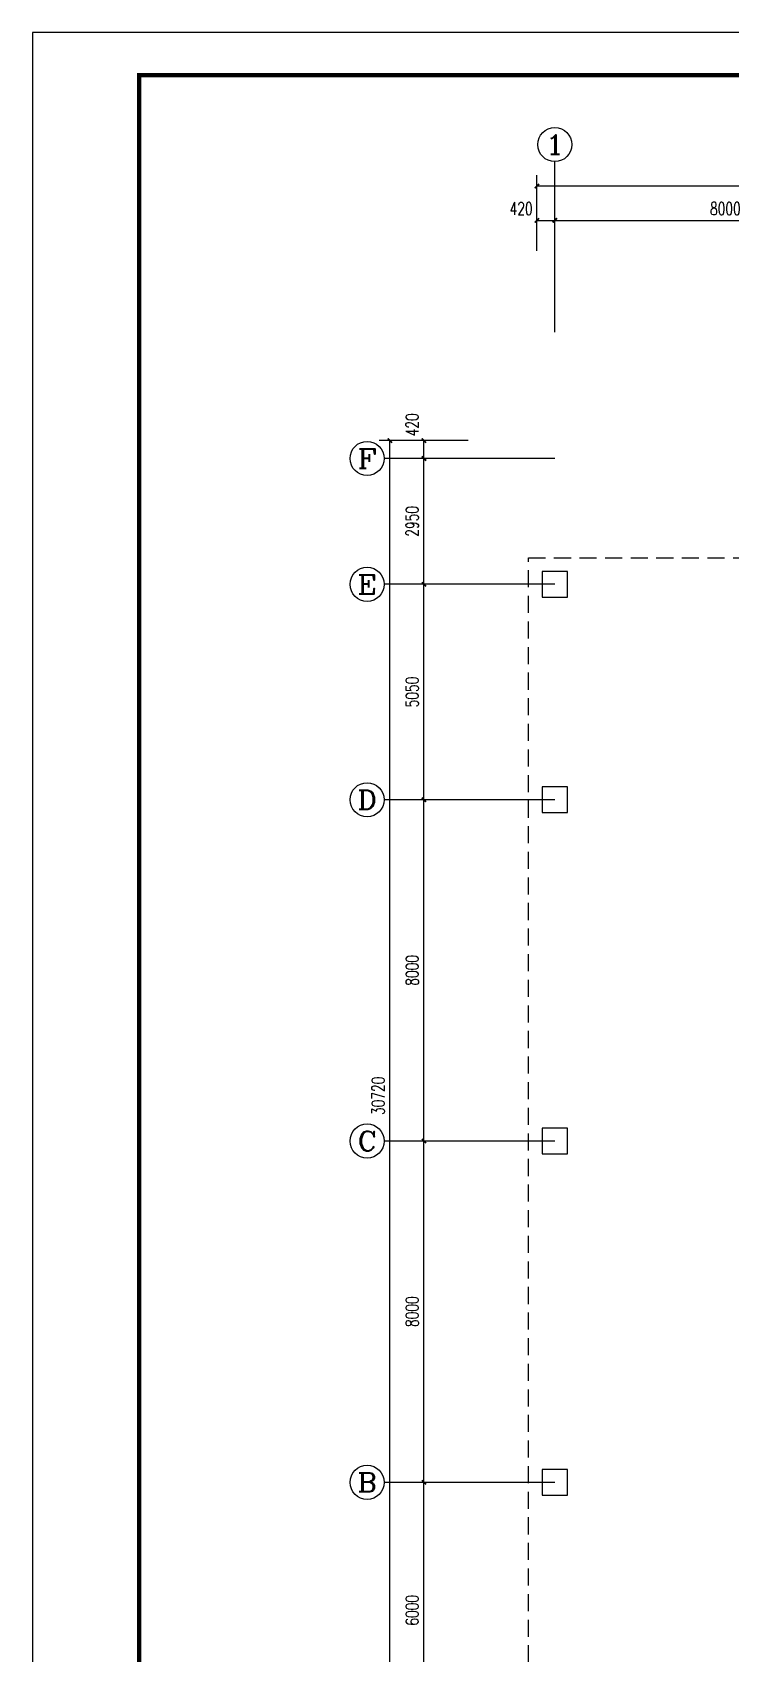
# Model space of a CAD drawing. Extents: x 1738143 to 1822243, y -608375 to -303375.
# Drawn here: x 1738143 to 1754511, y -586976 to -548975 of the extents above; entities that cross this region are included whole.
import ezdxf
from ezdxf.enums import TextEntityAlignment as Align

# ---------------------------------------------------------------- set-up
doc = ezdxf.new("R2010")
doc.units = 0
doc.header["$LTSCALE"] = 1000
doc.header["$MEASUREMENT"] = 0
doc.linetypes.add('_DASH', pattern=[0.6, 0.4, -0.2])
for name, color, linetype in [('AXIS', 3, 'Continuous'), ('AXIS_TEXT', 7, 'Continuous'), ('COLUMN', 9, 'Continuous'), ('PUB_DIM', 3, 'Continuous'), ('TK', 4, 'Continuous')]:
    doc.layers.add(name, color=color, linetype=linetype)
doc.styles.add('_TCH_AXIS', font='COMPLEX', dxfattribs={"bigfont": 'GBCBIG'})
doc.styles.add('_TCH_DIM_T3', font='SIMPLEX', dxfattribs={"width": 0.705882, "bigfont": 'GBCBIG'})
doc.styles.add('COMPLEX', font='COMPLEX')
doc.styles.add('HZTXT1', font='romans.shx', dxfattribs={"width": 0.7, "bigfont": 'GBHZFS.SHX'})
doc.styles.get("Standard").update_dxf_attribs({"font": 'gbenor.shx', "bigfont": 'gbcbig.shx'})
doc.dimstyles.new('_TCH_ARCH&&100', dxfattribs={"dimtxt": 297.5, "dimasz": 100, "dimexe": 250, "dimexo": 300, "dimgap": 126.25, "dimtad": 1, "dimdec": 0, "dimzin": 0, "dimdsep": 46, "dimtxsty": '_TCH_DIM_T3', "dimblk": 'ARCHTICK', "dimcen": 0.09, "dimclrt": 7, "dimazin": 2, "dimtfac": 1, "dimtdec": 0, "dimtix": 1, "dimtmove": 2, "dimatfit": 3, "dimfxl": 30, "dimtolj": 1, "dimtzin": 0, "dimarcsym": 0})

# ---------------------------------------------------------------- blocks, each defined once
blk = doc.blocks.new('_ArchTick')
at = {"color": 0, "linetype": 'ByBlock', "const_width": 0.4}
blk.add_lwpolyline([(-0.5, -0.5), (0.5, 0.5)], dxfattribs=at)
blk = doc.blocks.new('*D146')
at = {"layer": 'Defpoints', "color": 0, "transparency": 16777216}
for p in [(-43961, 19701), (-42628, 19701), (-42628, 19281)]:
    blk.add_point(p, dxfattribs=at)
at = {"layer": 'PUB_DIM', "color": 0, "lineweight": -2, "transparency": 16777216}
for p, q in [((-42928, 19701), (-44211, 19701)), ((-43961, 19281), (-43961, 19701)), ((-42928, 19281), (-44211, 19281))]:
    blk.add_line(p, q, dxfattribs=at)
at = {"layer": 'PUB_DIM', "color": 0, "lineweight": -2, "transparency": 16777216, "xscale": 100, "yscale": 100, "zscale": 100}
for p, rotation in [((-43961, 19701), 90), ((-43961, 19281), 270)]:
    blk.add_blockref('_ArchTick', p, dxfattribs=dict(at, rotation=rotation))
at = {"layer": 'PUB_DIM', "color": 7, "transparency": 16777216, "insert": (-44236, 20071), "char_height": 297.5, "attachment_point": 5, "rotation": 90, "style": '_TCH_DIM_T3'}
blk.add_mtext('\\A1;420', dxfattribs=at)
blk = doc.blocks.new('*D147')
at = {"layer": 'Defpoints', "color": 0, "transparency": 16777216}
for p in [(-43961, 19281), (-42628, 19281), (-42628, 16331)]:
    blk.add_point(p, dxfattribs=at)
at = {"layer": 'PUB_DIM', "color": 0, "lineweight": -2, "transparency": 16777216}
for p, q in [((-42928, 19281), (-44211, 19281)), ((-43961, 16331), (-43961, 19281)), ((-42928, 16331), (-44211, 16331))]:
    blk.add_line(p, q, dxfattribs=at)
at = {"layer": 'PUB_DIM', "color": 0, "lineweight": -2, "transparency": 16777216, "xscale": 100, "yscale": 100, "zscale": 100}
for p, rotation in [((-43961, 19281), 90), ((-43961, 16331), 270)]:
    blk.add_blockref('_ArchTick', p, dxfattribs=dict(at, rotation=rotation))
at = {"layer": 'PUB_DIM', "color": 7, "transparency": 16777216, "insert": (-44236, 17806), "char_height": 297.5, "attachment_point": 5, "rotation": 90, "style": '_TCH_DIM_T3'}
blk.add_mtext('\\A1;2950', dxfattribs=at)
blk = doc.blocks.new('*D148')
at = {"layer": 'Defpoints', "color": 0, "transparency": 16777216}
for p in [(-43961, 16331), (-42628, 16331), (-42628, 11281)]:
    blk.add_point(p, dxfattribs=at)
at = {"layer": 'PUB_DIM', "color": 0, "lineweight": -2, "transparency": 16777216}
for p, q in [((-42928, 16331), (-44211, 16331)), ((-43961, 11281), (-43961, 16331)), ((-42928, 11281), (-44211, 11281))]:
    blk.add_line(p, q, dxfattribs=at)
at = {"layer": 'PUB_DIM', "color": 0, "lineweight": -2, "transparency": 16777216, "xscale": 100, "yscale": 100, "zscale": 100}
for p, rotation in [((-43961, 16331), 90), ((-43961, 11281), 270)]:
    blk.add_blockref('_ArchTick', p, dxfattribs=dict(at, rotation=rotation))
at = {"layer": 'PUB_DIM', "color": 7, "transparency": 16777216, "insert": (-44236, 13806), "char_height": 297.5, "attachment_point": 5, "rotation": 90, "style": '_TCH_DIM_T3'}
blk.add_mtext('\\A1;5050', dxfattribs=at)
blk = doc.blocks.new('*D149')
at = {"layer": 'Defpoints', "color": 0, "transparency": 16777216}
for p in [(-43961, 11281), (-42628, 11281), (-42628, 3281)]:
    blk.add_point(p, dxfattribs=at)
at = {"layer": 'PUB_DIM', "color": 0, "lineweight": -2, "transparency": 16777216}
for p, q in [((-42928, 11281), (-44211, 11281)), ((-43961, 3281), (-43961, 11281)), ((-42928, 3281), (-44211, 3281))]:
    blk.add_line(p, q, dxfattribs=at)
at = {"layer": 'PUB_DIM', "color": 0, "lineweight": -2, "transparency": 16777216, "xscale": 100, "yscale": 100, "zscale": 100}
for p, rotation in [((-43961, 11281), 90), ((-43961, 3281), 270)]:
    blk.add_blockref('_ArchTick', p, dxfattribs=dict(at, rotation=rotation))
at = {"layer": 'PUB_DIM', "color": 7, "transparency": 16777216, "insert": (-44236, 7281), "char_height": 297.5, "attachment_point": 5, "rotation": 90, "style": '_TCH_DIM_T3'}
blk.add_mtext('\\A1;8000', dxfattribs=at)
blk = doc.blocks.new('*D150')
at = {"layer": 'Defpoints', "color": 0, "transparency": 16777216}
for p in [(-43961, 3281), (-42628, 3281), (-42628, -4719)]:
    blk.add_point(p, dxfattribs=at)
at = {"layer": 'PUB_DIM', "color": 0, "lineweight": -2, "transparency": 16777216}
for p, q in [((-42928, 3281), (-44211, 3281)), ((-43961, -4719), (-43961, 3281)), ((-42928, -4719), (-44211, -4719))]:
    blk.add_line(p, q, dxfattribs=at)
at = {"layer": 'PUB_DIM', "color": 0, "lineweight": -2, "transparency": 16777216, "xscale": 100, "yscale": 100, "zscale": 100}
for p, rotation in [((-43961, 3281), 90), ((-43961, -4719), 270)]:
    blk.add_blockref('_ArchTick', p, dxfattribs=dict(at, rotation=rotation))
at = {"layer": 'PUB_DIM', "color": 7, "transparency": 16777216, "insert": (-44236, -719), "char_height": 297.5, "attachment_point": 5, "rotation": 90, "style": '_TCH_DIM_T3'}
blk.add_mtext('\\A1;8000', dxfattribs=at)
blk = doc.blocks.new('*D151')
at = {"layer": 'Defpoints', "color": 0, "transparency": 16777216}
for p in [(-43961, -4719), (-42628, -4719), (-42628, -10719)]:
    blk.add_point(p, dxfattribs=at)
at = {"layer": 'PUB_DIM', "color": 0, "lineweight": -2, "transparency": 16777216}
for p, q in [((-42928, -4719), (-44211, -4719)), ((-43961, -10719), (-43961, -4719)), ((-42928, -10719), (-44211, -10719))]:
    blk.add_line(p, q, dxfattribs=at)
at = {"layer": 'PUB_DIM', "color": 0, "lineweight": -2, "transparency": 16777216, "xscale": 100, "yscale": 100, "zscale": 100}
for p, rotation in [((-43961, -4719), 90), ((-43961, -10719), 270)]:
    blk.add_blockref('_ArchTick', p, dxfattribs=dict(at, rotation=rotation))
at = {"layer": 'PUB_DIM', "color": 7, "transparency": 16777216, "insert": (-44236, -7719), "char_height": 297.5, "attachment_point": 5, "rotation": 90, "style": '_TCH_DIM_T3'}
blk.add_mtext('\\A1;6000', dxfattribs=at)
blk = doc.blocks.new('*D153')
at = {"layer": 'Defpoints', "color": 0, "transparency": 16777216}
for p in [(-44760, 19701), (-43570, 19701), (-43570, -11019)]:
    blk.add_point(p, dxfattribs=at)
at = {"layer": 'PUB_DIM', "color": 0, "lineweight": -2, "transparency": 16777216}
for p, q in [((-43870, 19701), (-45010, 19701)), ((-44760, -11019), (-44760, 19701)), ((-43870, -11019), (-45010, -11019))]:
    blk.add_line(p, q, dxfattribs=at)
at = {"layer": 'PUB_DIM', "color": 0, "lineweight": -2, "transparency": 16777216, "xscale": 100, "yscale": 100, "zscale": 100}
for p, rotation in [((-44760, 19701), 90), ((-44760, -11019), 270)]:
    blk.add_blockref('_ArchTick', p, dxfattribs=dict(at, rotation=rotation))
at = {"layer": 'PUB_DIM', "color": 7, "transparency": 16777216, "insert": (-45035, 4341), "char_height": 297.5, "attachment_point": 5, "rotation": 90, "style": '_TCH_DIM_T3'}
blk.add_mtext('\\A1;30720', dxfattribs=at)
blk = doc.blocks.new('*D164')
at = {"layer": 'Defpoints', "color": 0, "transparency": 16777216}
for p in [(-40893, 24862), (-41313, 23845), (-40893, 23845)]:
    blk.add_point(p, dxfattribs=at)
at = {"layer": 'PUB_DIM', "color": 0, "lineweight": -2, "transparency": 16777216}
for p, q in [((-41313, 24145), (-41313, 25112)), ((-40893, 24145), (-40893, 25112)), ((-41313, 24862), (-40893, 24862))]:
    blk.add_line(p, q, dxfattribs=at)
at = {"layer": 'PUB_DIM', "color": 0, "lineweight": -2, "transparency": 16777216, "xscale": 100, "yscale": 100, "zscale": 100, "rotation": 180}
blk.add_blockref('_ArchTick', (-41313, 24862), dxfattribs=at)
at = {"layer": 'PUB_DIM', "color": 0, "lineweight": -2, "transparency": 16777216, "xscale": 100, "yscale": 100, "zscale": 100}
blk.add_blockref('_ArchTick', (-40893, 24862), dxfattribs=at)
at = {"layer": 'PUB_DIM', "color": 7, "transparency": 16777216, "insert": (-41683, 25137), "char_height": 297.5, "attachment_point": 5, "style": '_TCH_DIM_T3'}
blk.add_mtext('\\A1;420', dxfattribs=at)
blk = doc.blocks.new('*D165')
at = {"layer": 'Defpoints', "color": 0, "transparency": 16777216}
for p in [(-32893, 24862), (-40893, 23845), (-32893, 23845)]:
    blk.add_point(p, dxfattribs=at)
at = {"layer": 'PUB_DIM', "color": 0, "lineweight": -2, "transparency": 16777216}
for p, q in [((-40893, 24145), (-40893, 25112)), ((-32893, 24145), (-32893, 25112)), ((-40893, 24862), (-32893, 24862))]:
    blk.add_line(p, q, dxfattribs=at)
at = {"layer": 'PUB_DIM', "color": 0, "lineweight": -2, "transparency": 16777216, "xscale": 100, "yscale": 100, "zscale": 100, "rotation": 180}
blk.add_blockref('_ArchTick', (-40893, 24862), dxfattribs=at)
at = {"layer": 'PUB_DIM', "color": 0, "lineweight": -2, "transparency": 16777216, "xscale": 100, "yscale": 100, "zscale": 100}
blk.add_blockref('_ArchTick', (-32893, 24862), dxfattribs=at)
at = {"layer": 'PUB_DIM', "color": 7, "transparency": 16777216, "insert": (-36893, 25137), "char_height": 297.5, "attachment_point": 5, "style": '_TCH_DIM_T3'}
blk.add_mtext('\\A1;8000', dxfattribs=at)
blk = doc.blocks.new('*D173')
at = {"layer": 'Defpoints', "color": 0, "transparency": 16777216}
for p in [(15527, 25668), (-41313, 24626), (15527, 24626)]:
    blk.add_point(p, dxfattribs=at)
at = {"layer": 'PUB_DIM', "color": 0, "lineweight": -2, "transparency": 16777216}
for p, q in [((-41313, 24926), (-41313, 25918)), ((15527, 24926), (15527, 25918)), ((-41313, 25668), (15527, 25668))]:
    blk.add_line(p, q, dxfattribs=at)
at = {"layer": 'PUB_DIM', "color": 0, "lineweight": -2, "transparency": 16777216, "xscale": 100, "yscale": 100, "zscale": 100, "rotation": 180}
blk.add_blockref('_ArchTick', (-41313, 25668), dxfattribs=at)
at = {"layer": 'PUB_DIM', "color": 0, "lineweight": -2, "transparency": 16777216, "xscale": 100, "yscale": 100, "zscale": 100}
blk.add_blockref('_ArchTick', (15527, 25668), dxfattribs=at)
at = {"layer": 'PUB_DIM', "color": 7, "transparency": 16777216, "insert": (-12893, 25943), "char_height": 297.5, "attachment_point": 5, "style": '_TCH_DIM_T3'}
blk.add_mtext('\\A1;56840', dxfattribs=at)
blk = doc.blocks.new('*D293')
at = {"layer": 'Defpoints', "color": 0, "transparency": 16777216}
for p in [(-43961, 19701), (-42628, 19701), (-42628, 19281)]:
    blk.add_point(p, dxfattribs=at)
at = {"layer": 'PUB_DIM', "color": 0, "lineweight": -2, "transparency": 16777216}
for p, q in [((-42928, 19701), (-44211, 19701)), ((-43961, 19281), (-43961, 19701)), ((-42928, 19281), (-44211, 19281))]:
    blk.add_line(p, q, dxfattribs=at)
at = {"layer": 'PUB_DIM', "color": 0, "lineweight": -2, "transparency": 16777216, "xscale": 100, "yscale": 100, "zscale": 100}
for p, rotation in [((-43961, 19701), 90), ((-43961, 19281), 270)]:
    blk.add_blockref('_ArchTick', p, dxfattribs=dict(at, rotation=rotation))
at = {"layer": 'PUB_DIM', "color": 7, "transparency": 16777216, "insert": (-44236, 20071), "char_height": 297.5, "attachment_point": 5, "rotation": 90, "style": '_TCH_DIM_T3'}
blk.add_mtext('\\A1;420', dxfattribs=at)
blk = doc.blocks.new('*D294')
at = {"layer": 'Defpoints', "color": 0, "transparency": 16777216}
for p in [(-43961, 19281), (-42628, 19281), (-42628, 16331)]:
    blk.add_point(p, dxfattribs=at)
at = {"layer": 'PUB_DIM', "color": 0, "lineweight": -2, "transparency": 16777216}
for p, q in [((-42928, 19281), (-44211, 19281)), ((-43961, 16331), (-43961, 19281)), ((-42928, 16331), (-44211, 16331))]:
    blk.add_line(p, q, dxfattribs=at)
at = {"layer": 'PUB_DIM', "color": 0, "lineweight": -2, "transparency": 16777216, "xscale": 100, "yscale": 100, "zscale": 100}
for p, rotation in [((-43961, 19281), 90), ((-43961, 16331), 270)]:
    blk.add_blockref('_ArchTick', p, dxfattribs=dict(at, rotation=rotation))
at = {"layer": 'PUB_DIM', "color": 7, "transparency": 16777216, "insert": (-44236, 17806), "char_height": 297.5, "attachment_point": 5, "rotation": 90, "style": '_TCH_DIM_T3'}
blk.add_mtext('\\A1;2950', dxfattribs=at)
blk = doc.blocks.new('*D295')
at = {"layer": 'Defpoints', "color": 0, "transparency": 16777216}
for p in [(-43961, 16331), (-42628, 16331), (-42628, 11281)]:
    blk.add_point(p, dxfattribs=at)
at = {"layer": 'PUB_DIM', "color": 0, "lineweight": -2, "transparency": 16777216}
for p, q in [((-42928, 16331), (-44211, 16331)), ((-43961, 11281), (-43961, 16331)), ((-42928, 11281), (-44211, 11281))]:
    blk.add_line(p, q, dxfattribs=at)
at = {"layer": 'PUB_DIM', "color": 0, "lineweight": -2, "transparency": 16777216, "xscale": 100, "yscale": 100, "zscale": 100}
for p, rotation in [((-43961, 16331), 90), ((-43961, 11281), 270)]:
    blk.add_blockref('_ArchTick', p, dxfattribs=dict(at, rotation=rotation))
at = {"layer": 'PUB_DIM', "color": 7, "transparency": 16777216, "insert": (-44236, 13806), "char_height": 297.5, "attachment_point": 5, "rotation": 90, "style": '_TCH_DIM_T3'}
blk.add_mtext('\\A1;5050', dxfattribs=at)
blk = doc.blocks.new('*D296')
at = {"layer": 'Defpoints', "color": 0, "transparency": 16777216}
for p in [(-43961, 11281), (-42628, 11281), (-42628, 3281)]:
    blk.add_point(p, dxfattribs=at)
at = {"layer": 'PUB_DIM', "color": 0, "lineweight": -2, "transparency": 16777216}
for p, q in [((-42928, 11281), (-44211, 11281)), ((-43961, 3281), (-43961, 11281)), ((-42928, 3281), (-44211, 3281))]:
    blk.add_line(p, q, dxfattribs=at)
at = {"layer": 'PUB_DIM', "color": 0, "lineweight": -2, "transparency": 16777216, "xscale": 100, "yscale": 100, "zscale": 100}
for p, rotation in [((-43961, 11281), 90), ((-43961, 3281), 270)]:
    blk.add_blockref('_ArchTick', p, dxfattribs=dict(at, rotation=rotation))
at = {"layer": 'PUB_DIM', "color": 7, "transparency": 16777216, "insert": (-44236, 7281), "char_height": 297.5, "attachment_point": 5, "rotation": 90, "style": '_TCH_DIM_T3'}
blk.add_mtext('\\A1;8000', dxfattribs=at)
blk = doc.blocks.new('*D297')
at = {"layer": 'Defpoints', "color": 0, "transparency": 16777216}
for p in [(-43961, 3281), (-42628, 3281), (-42628, -4719)]:
    blk.add_point(p, dxfattribs=at)
at = {"layer": 'PUB_DIM', "color": 0, "lineweight": -2, "transparency": 16777216}
for p, q in [((-42928, 3281), (-44211, 3281)), ((-43961, -4719), (-43961, 3281)), ((-42928, -4719), (-44211, -4719))]:
    blk.add_line(p, q, dxfattribs=at)
at = {"layer": 'PUB_DIM', "color": 0, "lineweight": -2, "transparency": 16777216, "xscale": 100, "yscale": 100, "zscale": 100}
for p, rotation in [((-43961, 3281), 90), ((-43961, -4719), 270)]:
    blk.add_blockref('_ArchTick', p, dxfattribs=dict(at, rotation=rotation))
at = {"layer": 'PUB_DIM', "color": 7, "transparency": 16777216, "insert": (-44236, -719), "char_height": 297.5, "attachment_point": 5, "rotation": 90, "style": '_TCH_DIM_T3'}
blk.add_mtext('\\A1;8000', dxfattribs=at)
blk = doc.blocks.new('*D298')
at = {"layer": 'Defpoints', "color": 0, "transparency": 16777216}
for p in [(-43961, -4719), (-42628, -4719), (-42628, -10719)]:
    blk.add_point(p, dxfattribs=at)
at = {"layer": 'PUB_DIM', "color": 0, "lineweight": -2, "transparency": 16777216}
for p, q in [((-42928, -4719), (-44211, -4719)), ((-43961, -10719), (-43961, -4719)), ((-42928, -10719), (-44211, -10719))]:
    blk.add_line(p, q, dxfattribs=at)
at = {"layer": 'PUB_DIM', "color": 0, "lineweight": -2, "transparency": 16777216, "xscale": 100, "yscale": 100, "zscale": 100}
for p, rotation in [((-43961, -4719), 90), ((-43961, -10719), 270)]:
    blk.add_blockref('_ArchTick', p, dxfattribs=dict(at, rotation=rotation))
at = {"layer": 'PUB_DIM', "color": 7, "transparency": 16777216, "insert": (-44236, -7719), "char_height": 297.5, "attachment_point": 5, "rotation": 90, "style": '_TCH_DIM_T3'}
blk.add_mtext('\\A1;6000', dxfattribs=at)
blk = doc.blocks.new('*D300')
at = {"layer": 'Defpoints', "color": 0, "transparency": 16777216}
for p in [(-44760, 19701), (-43570, 19701), (-43570, -11019)]:
    blk.add_point(p, dxfattribs=at)
at = {"layer": 'PUB_DIM', "color": 0, "lineweight": -2, "transparency": 16777216}
for p, q in [((-43870, 19701), (-45010, 19701)), ((-44760, -11019), (-44760, 19701)), ((-43870, -11019), (-45010, -11019))]:
    blk.add_line(p, q, dxfattribs=at)
at = {"layer": 'PUB_DIM', "color": 0, "lineweight": -2, "transparency": 16777216, "xscale": 100, "yscale": 100, "zscale": 100}
for p, rotation in [((-44760, 19701), 90), ((-44760, -11019), 270)]:
    blk.add_blockref('_ArchTick', p, dxfattribs=dict(at, rotation=rotation))
at = {"layer": 'PUB_DIM', "color": 7, "transparency": 16777216, "insert": (-45035, 4341), "char_height": 297.5, "attachment_point": 5, "rotation": 90, "style": '_TCH_DIM_T3'}
blk.add_mtext('\\A1;30720', dxfattribs=at)
blk = doc.blocks.new('*D311')
at = {"layer": 'Defpoints', "color": 0, "transparency": 16777216}
for p in [(-40893, 24862), (-41313, 23845), (-40893, 23845)]:
    blk.add_point(p, dxfattribs=at)
at = {"layer": 'PUB_DIM', "color": 0, "lineweight": -2, "transparency": 16777216}
for p, q in [((-41313, 24145), (-41313, 25112)), ((-40893, 24145), (-40893, 25112)), ((-41313, 24862), (-40893, 24862))]:
    blk.add_line(p, q, dxfattribs=at)
at = {"layer": 'PUB_DIM', "color": 0, "lineweight": -2, "transparency": 16777216, "xscale": 100, "yscale": 100, "zscale": 100, "rotation": 180}
blk.add_blockref('_ArchTick', (-41313, 24862), dxfattribs=at)
at = {"layer": 'PUB_DIM', "color": 0, "lineweight": -2, "transparency": 16777216, "xscale": 100, "yscale": 100, "zscale": 100}
blk.add_blockref('_ArchTick', (-40893, 24862), dxfattribs=at)
at = {"layer": 'PUB_DIM', "color": 7, "transparency": 16777216, "insert": (-41683, 25137), "char_height": 297.5, "attachment_point": 5, "style": '_TCH_DIM_T3'}
blk.add_mtext('\\A1;420', dxfattribs=at)
blk = doc.blocks.new('*D312')
at = {"layer": 'Defpoints', "color": 0, "transparency": 16777216}
for p in [(-32893, 24862), (-40893, 23845), (-32893, 23845)]:
    blk.add_point(p, dxfattribs=at)
at = {"layer": 'PUB_DIM', "color": 0, "lineweight": -2, "transparency": 16777216}
for p, q in [((-40893, 24145), (-40893, 25112)), ((-32893, 24145), (-32893, 25112)), ((-40893, 24862), (-32893, 24862))]:
    blk.add_line(p, q, dxfattribs=at)
at = {"layer": 'PUB_DIM', "color": 0, "lineweight": -2, "transparency": 16777216, "xscale": 100, "yscale": 100, "zscale": 100, "rotation": 180}
blk.add_blockref('_ArchTick', (-40893, 24862), dxfattribs=at)
at = {"layer": 'PUB_DIM', "color": 0, "lineweight": -2, "transparency": 16777216, "xscale": 100, "yscale": 100, "zscale": 100}
blk.add_blockref('_ArchTick', (-32893, 24862), dxfattribs=at)
at = {"layer": 'PUB_DIM', "color": 7, "transparency": 16777216, "insert": (-36893, 25137), "char_height": 297.5, "attachment_point": 5, "style": '_TCH_DIM_T3'}
blk.add_mtext('\\A1;8000', dxfattribs=at)
blk = doc.blocks.new('*D320')
at = {"layer": 'Defpoints', "color": 0, "transparency": 16777216}
for p in [(15527, 25668), (-41313, 24626), (15527, 24626)]:
    blk.add_point(p, dxfattribs=at)
at = {"layer": 'PUB_DIM', "color": 0, "lineweight": -2, "transparency": 16777216}
for p, q in [((-41313, 24926), (-41313, 25918)), ((15527, 24926), (15527, 25918)), ((-41313, 25668), (15527, 25668))]:
    blk.add_line(p, q, dxfattribs=at)
at = {"layer": 'PUB_DIM', "color": 0, "lineweight": -2, "transparency": 16777216, "xscale": 100, "yscale": 100, "zscale": 100, "rotation": 180}
blk.add_blockref('_ArchTick', (-41313, 25668), dxfattribs=at)
at = {"layer": 'PUB_DIM', "color": 0, "lineweight": -2, "transparency": 16777216, "xscale": 100, "yscale": 100, "zscale": 100}
blk.add_blockref('_ArchTick', (15527, 25668), dxfattribs=at)
at = {"layer": 'PUB_DIM', "color": 7, "transparency": 16777216, "insert": (-12893, 25943), "char_height": 297.5, "attachment_point": 5, "style": '_TCH_DIM_T3'}
blk.add_mtext('\\A1;56840', dxfattribs=at)
blk = doc.blocks.new('_FZHK')
blk.add_lwpolyline([(-0.5, -0.5), (0.5, -0.5), (0.5, 0.5), (-0.5, 0.5)], close=True)
blk = doc.blocks.new('*D603')
at = {"layer": 'Defpoints', "color": 0, "transparency": 16777216}
for p in [(-43961, 19701), (-42628, 19701), (-42628, 19281)]:
    blk.add_point(p, dxfattribs=at)
at = {"layer": 'PUB_DIM', "color": 0, "lineweight": -2, "transparency": 16777216}
for p, q in [((-42928, 19701), (-44211, 19701)), ((-43961, 19281), (-43961, 19701)), ((-42928, 19281), (-44211, 19281))]:
    blk.add_line(p, q, dxfattribs=at)
at = {"layer": 'PUB_DIM', "color": 0, "lineweight": -2, "transparency": 16777216, "xscale": 100, "yscale": 100, "zscale": 100}
for p, rotation in [((-43961, 19701), 90), ((-43961, 19281), 270)]:
    blk.add_blockref('_ArchTick', p, dxfattribs=dict(at, rotation=rotation))
at = {"layer": 'PUB_DIM', "color": 7, "transparency": 16777216, "insert": (-44236, 20071), "char_height": 297.5, "attachment_point": 5, "rotation": 90, "style": '_TCH_DIM_T3'}
blk.add_mtext('\\A1;420', dxfattribs=at)
blk = doc.blocks.new('*D604')
at = {"layer": 'Defpoints', "color": 0, "transparency": 16777216}
for p in [(-43961, 19281), (-42628, 19281), (-42628, 16331)]:
    blk.add_point(p, dxfattribs=at)
at = {"layer": 'PUB_DIM', "color": 0, "lineweight": -2, "transparency": 16777216}
for p, q in [((-42928, 19281), (-44211, 19281)), ((-43961, 16331), (-43961, 19281)), ((-42928, 16331), (-44211, 16331))]:
    blk.add_line(p, q, dxfattribs=at)
at = {"layer": 'PUB_DIM', "color": 0, "lineweight": -2, "transparency": 16777216, "xscale": 100, "yscale": 100, "zscale": 100}
for p, rotation in [((-43961, 19281), 90), ((-43961, 16331), 270)]:
    blk.add_blockref('_ArchTick', p, dxfattribs=dict(at, rotation=rotation))
at = {"layer": 'PUB_DIM', "color": 7, "transparency": 16777216, "insert": (-44236, 17806), "char_height": 297.5, "attachment_point": 5, "rotation": 90, "style": '_TCH_DIM_T3'}
blk.add_mtext('\\A1;2950', dxfattribs=at)
blk = doc.blocks.new('*D605')
at = {"layer": 'Defpoints', "color": 0, "transparency": 16777216}
for p in [(-43961, 16331), (-42628, 16331), (-42628, 11281)]:
    blk.add_point(p, dxfattribs=at)
at = {"layer": 'PUB_DIM', "color": 0, "lineweight": -2, "transparency": 16777216}
for p, q in [((-42928, 16331), (-44211, 16331)), ((-43961, 11281), (-43961, 16331)), ((-42928, 11281), (-44211, 11281))]:
    blk.add_line(p, q, dxfattribs=at)
at = {"layer": 'PUB_DIM', "color": 0, "lineweight": -2, "transparency": 16777216, "xscale": 100, "yscale": 100, "zscale": 100}
for p, rotation in [((-43961, 16331), 90), ((-43961, 11281), 270)]:
    blk.add_blockref('_ArchTick', p, dxfattribs=dict(at, rotation=rotation))
at = {"layer": 'PUB_DIM', "color": 7, "transparency": 16777216, "insert": (-44236, 13806), "char_height": 297.5, "attachment_point": 5, "rotation": 90, "style": '_TCH_DIM_T3'}
blk.add_mtext('\\A1;5050', dxfattribs=at)
blk = doc.blocks.new('*D606')
at = {"layer": 'Defpoints', "color": 0, "transparency": 16777216}
for p in [(-43961, 11281), (-42628, 11281), (-42628, 3281)]:
    blk.add_point(p, dxfattribs=at)
at = {"layer": 'PUB_DIM', "color": 0, "lineweight": -2, "transparency": 16777216}
for p, q in [((-42928, 11281), (-44211, 11281)), ((-43961, 3281), (-43961, 11281)), ((-42928, 3281), (-44211, 3281))]:
    blk.add_line(p, q, dxfattribs=at)
at = {"layer": 'PUB_DIM', "color": 0, "lineweight": -2, "transparency": 16777216, "xscale": 100, "yscale": 100, "zscale": 100}
for p, rotation in [((-43961, 11281), 90), ((-43961, 3281), 270)]:
    blk.add_blockref('_ArchTick', p, dxfattribs=dict(at, rotation=rotation))
at = {"layer": 'PUB_DIM', "color": 7, "transparency": 16777216, "insert": (-44236, 7281), "char_height": 297.5, "attachment_point": 5, "rotation": 90, "style": '_TCH_DIM_T3'}
blk.add_mtext('\\A1;8000', dxfattribs=at)
blk = doc.blocks.new('*D607')
at = {"layer": 'Defpoints', "color": 0, "transparency": 16777216}
for p in [(-43961, 3281), (-42628, 3281), (-42628, -4719)]:
    blk.add_point(p, dxfattribs=at)
at = {"layer": 'PUB_DIM', "color": 0, "lineweight": -2, "transparency": 16777216}
for p, q in [((-42928, 3281), (-44211, 3281)), ((-43961, -4719), (-43961, 3281)), ((-42928, -4719), (-44211, -4719))]:
    blk.add_line(p, q, dxfattribs=at)
at = {"layer": 'PUB_DIM', "color": 0, "lineweight": -2, "transparency": 16777216, "xscale": 100, "yscale": 100, "zscale": 100}
for p, rotation in [((-43961, 3281), 90), ((-43961, -4719), 270)]:
    blk.add_blockref('_ArchTick', p, dxfattribs=dict(at, rotation=rotation))
at = {"layer": 'PUB_DIM', "color": 7, "transparency": 16777216, "insert": (-44236, -719), "char_height": 297.5, "attachment_point": 5, "rotation": 90, "style": '_TCH_DIM_T3'}
blk.add_mtext('\\A1;8000', dxfattribs=at)
blk = doc.blocks.new('*D608')
at = {"layer": 'Defpoints', "color": 0, "transparency": 16777216}
for p in [(-43961, -4719), (-42628, -4719), (-42628, -10719)]:
    blk.add_point(p, dxfattribs=at)
at = {"layer": 'PUB_DIM', "color": 0, "lineweight": -2, "transparency": 16777216}
for p, q in [((-42928, -4719), (-44211, -4719)), ((-43961, -10719), (-43961, -4719)), ((-42928, -10719), (-44211, -10719))]:
    blk.add_line(p, q, dxfattribs=at)
at = {"layer": 'PUB_DIM', "color": 0, "lineweight": -2, "transparency": 16777216, "xscale": 100, "yscale": 100, "zscale": 100}
for p, rotation in [((-43961, -4719), 90), ((-43961, -10719), 270)]:
    blk.add_blockref('_ArchTick', p, dxfattribs=dict(at, rotation=rotation))
at = {"layer": 'PUB_DIM', "color": 7, "transparency": 16777216, "insert": (-44236, -7719), "char_height": 297.5, "attachment_point": 5, "rotation": 90, "style": '_TCH_DIM_T3'}
blk.add_mtext('\\A1;6000', dxfattribs=at)
blk = doc.blocks.new('*D610')
at = {"layer": 'Defpoints', "color": 0, "transparency": 16777216}
for p in [(-44760, 19701), (-43570, 19701), (-43570, -11019)]:
    blk.add_point(p, dxfattribs=at)
at = {"layer": 'PUB_DIM', "color": 0, "lineweight": -2, "transparency": 16777216}
for p, q in [((-43870, 19701), (-45010, 19701)), ((-44760, -11019), (-44760, 19701)), ((-43870, -11019), (-45010, -11019))]:
    blk.add_line(p, q, dxfattribs=at)
at = {"layer": 'PUB_DIM', "color": 0, "lineweight": -2, "transparency": 16777216, "xscale": 100, "yscale": 100, "zscale": 100}
for p, rotation in [((-44760, 19701), 90), ((-44760, -11019), 270)]:
    blk.add_blockref('_ArchTick', p, dxfattribs=dict(at, rotation=rotation))
at = {"layer": 'PUB_DIM', "color": 7, "transparency": 16777216, "insert": (-45035, 4341), "char_height": 297.5, "attachment_point": 5, "rotation": 90, "style": '_TCH_DIM_T3'}
blk.add_mtext('\\A1;30720', dxfattribs=at)
blk = doc.blocks.new('*D621')
at = {"layer": 'Defpoints', "color": 0, "transparency": 16777216}
for p in [(-40893, 24862), (-41313, 23845), (-40893, 23845)]:
    blk.add_point(p, dxfattribs=at)
at = {"layer": 'PUB_DIM', "color": 0, "lineweight": -2, "transparency": 16777216}
for p, q in [((-41313, 24145), (-41313, 25112)), ((-40893, 24145), (-40893, 25112)), ((-41313, 24862), (-40893, 24862))]:
    blk.add_line(p, q, dxfattribs=at)
at = {"layer": 'PUB_DIM', "color": 0, "lineweight": -2, "transparency": 16777216, "xscale": 100, "yscale": 100, "zscale": 100, "rotation": 180}
blk.add_blockref('_ArchTick', (-41313, 24862), dxfattribs=at)
at = {"layer": 'PUB_DIM', "color": 0, "lineweight": -2, "transparency": 16777216, "xscale": 100, "yscale": 100, "zscale": 100}
blk.add_blockref('_ArchTick', (-40893, 24862), dxfattribs=at)
at = {"layer": 'PUB_DIM', "color": 7, "transparency": 16777216, "insert": (-41683, 25137), "char_height": 297.5, "attachment_point": 5, "style": '_TCH_DIM_T3'}
blk.add_mtext('\\A1;420', dxfattribs=at)
blk = doc.blocks.new('*D622')
at = {"layer": 'Defpoints', "color": 0, "transparency": 16777216}
for p in [(-32893, 24862), (-40893, 23845), (-32893, 23845)]:
    blk.add_point(p, dxfattribs=at)
at = {"layer": 'PUB_DIM', "color": 0, "lineweight": -2, "transparency": 16777216}
for p, q in [((-40893, 24145), (-40893, 25112)), ((-32893, 24145), (-32893, 25112)), ((-40893, 24862), (-32893, 24862))]:
    blk.add_line(p, q, dxfattribs=at)
at = {"layer": 'PUB_DIM', "color": 0, "lineweight": -2, "transparency": 16777216, "xscale": 100, "yscale": 100, "zscale": 100, "rotation": 180}
blk.add_blockref('_ArchTick', (-40893, 24862), dxfattribs=at)
at = {"layer": 'PUB_DIM', "color": 0, "lineweight": -2, "transparency": 16777216, "xscale": 100, "yscale": 100, "zscale": 100}
blk.add_blockref('_ArchTick', (-32893, 24862), dxfattribs=at)
at = {"layer": 'PUB_DIM', "color": 7, "transparency": 16777216, "insert": (-36893, 25137), "char_height": 297.5, "attachment_point": 5, "style": '_TCH_DIM_T3'}
blk.add_mtext('\\A1;8000', dxfattribs=at)
blk = doc.blocks.new('*D630')
at = {"layer": 'Defpoints', "color": 0, "transparency": 16777216}
for p in [(15527, 25668), (-41313, 24626), (15527, 24626)]:
    blk.add_point(p, dxfattribs=at)
at = {"layer": 'PUB_DIM', "color": 0, "lineweight": -2, "transparency": 16777216}
for p, q in [((-41313, 24926), (-41313, 25918)), ((15527, 24926), (15527, 25918)), ((-41313, 25668), (15527, 25668))]:
    blk.add_line(p, q, dxfattribs=at)
at = {"layer": 'PUB_DIM', "color": 0, "lineweight": -2, "transparency": 16777216, "xscale": 100, "yscale": 100, "zscale": 100, "rotation": 180}
blk.add_blockref('_ArchTick', (-41313, 25668), dxfattribs=at)
at = {"layer": 'PUB_DIM', "color": 0, "lineweight": -2, "transparency": 16777216, "xscale": 100, "yscale": 100, "zscale": 100}
blk.add_blockref('_ArchTick', (15527, 25668), dxfattribs=at)
at = {"layer": 'PUB_DIM', "color": 7, "transparency": 16777216, "insert": (-12893, 25943), "char_height": 297.5, "attachment_point": 5, "style": '_TCH_DIM_T3'}
blk.add_mtext('\\A1;56840', dxfattribs=at)
blk = doc.blocks.new('_AXISO')
blk.add_circle((0, 0), 0.5)
at = {"layer": 'AXIS_TEXT', "style": 'COMPLEX', "width": 1.041667}
blk.add_attdef('A', text='', height=0.56, dxfattribs=at).set_placement((-0.25, -0.28), (0.25, -0.28), align=Align.FIT)
blk = doc.blocks.new('*U633')
at = {"color": 3}
blk.add_lwpolyline([(-84100, 0), (0, 0), (0, 59400), (-84100, 59400)], close=True, dxfattribs=at)
at = {"color": 3, "const_width": 100}
blk.add_lwpolyline([(-81600, 1000), (-1000, 1000), (-1000, 58400), (-81600, 58400)], close=True, dxfattribs=at)
at = {"layer": 'TK', "color": 4, "style": 'HZTXT1'}
for tag, height, width, p in [('项目负责1', 400, 0.6, (-4500, 19196)), ('项目负责2', 400, 0.6, (-4500, 18296)), ('专责', 400, 0.6, (-4500, 17396)), ('审定', 400, 0.6, (-4500, 16496)), ('审核', 400, 0.6, (-4500, 15596)), ('校对', 400, 0.6, (-4500, 14696)), ('设计', 400, 0.6, (-4500, 13796)), ('绘图', 400, 0.6, (-4500, 12896)), ('建设单位', 450, 0.6, (-4500, 11050)), ('工号', 400, 0.5, (-5501, 3507)), ('版次', 400, 0.7, (-2138, 3498)), ('阶段', 400, 0.7, (-2138, 2498)), ('比例', 400, 0.7, (-5491, 1513)), ('日期', 400, 0.7, (-2138, 1498))]:
    blk.add_attdef(tag, text='', height=height, dxfattribs=dict(at, width=width)).set_placement(p, align=Align.MIDDLE)
at = {"layer": 'TK', "color": 1, "lineweight": -3, "style": 'HZTXT1', "width": 0.6}
blk.add_attdef('工程名称', text='', height=450, dxfattribs=at).set_placement((-4500, 9050), align=Align.MIDDLE)
at = {"layer": 'TK', "color": 4, "lineweight": -3, "style": 'HZTXT1', "width": 0.6}
blk.add_attdef('子项名称', text='', height=450, dxfattribs=at).set_placement((-4500, 7050), align=Align.MIDDLE)
at = {"layer": 'TK', "color": 1, "lineweight": -3, "width": 0.6, "flags": 104}
blk.add_attdef('图名', text='', height=400, dxfattribs=at).set_placement((-4558, 4958), align=Align.MIDDLE_CENTER)
at = {"layer": 'TK', "color": 1, "style": 'HZTXT1', "width": 0.7}
blk.add_attdef('图号', text='', height=400, dxfattribs=at).set_placement((-5491, 2513), align=Align.MIDDLE)
blk = doc.blocks.new('A$C5FE91731')
at = {"color": 4, "linetype": '_DASH'}
blk.add_lwpolyline([(-273.2, -5138.9), (-273.2, -11338.9), (-41513.2, -11338.9), (-41513.2, 16951.1), (-25313.2, 16951.1)], dxfattribs=at)
at = {"layer": 'AXIS'}
for p, q in [((-40893.2, 22238.4), (-40893.2, 26238.4)), ((-40893.2, 19281.1), (-44893.2, 19281.1)), ((-40893.2, 16331.1), (-44893.2, 16331.1)), ((-40893.2, 11281.1), (-44893.2, 11281.1)), ((-40893.2, 3281.1), (-44893.2, 3281.1)), ((-40893.2, -4718.9), (-44893.2, -4718.9))]:
    blk.add_line(p, q, dxfattribs=at)
ref = blk.add_blockref('_AXISO', (-40893.2, 26638.4), dxfattribs=dict(at, xscale=800, yscale=800, zscale=800))
ref.add_attrib('A', '1', dxfattribs={"layer": 'AXIS_TEXT', "height": 452.5, "style": '_TCH_AXIS', "width": 2.333333}).set_placement((-41119.5, 26412.1), (-40667, 26412.1), align=Align.FIT)
ref = blk.add_blockref('_AXISO', (-45293.2, 19281.1), dxfattribs=dict(at, xscale=800, yscale=800, zscale=800))
ref.add_attrib('A', 'F', dxfattribs={"layer": 'AXIS_TEXT', "height": 452.5, "style": '_TCH_AXIS', "width": 1.3125}).set_placement((-45519.5, 19054.8), (-45067, 19054.8), align=Align.FIT)
ref = blk.add_blockref('_AXISO', (-45293.2, 16331.1), dxfattribs=dict(at, xscale=800, yscale=800, zscale=800))
ref.add_attrib('A', 'E', dxfattribs={"layer": 'AXIS_TEXT', "height": 452.5, "style": '_TCH_AXIS', "width": 1.3125}).set_placement((-45519.5, 16104.8), (-45067, 16104.8), align=Align.FIT)
ref = blk.add_blockref('_AXISO', (-45293.2, 11281.1), dxfattribs=dict(at, xscale=800, yscale=800, zscale=800))
ref.add_attrib('A', 'D', dxfattribs={"layer": 'AXIS_TEXT', "height": 452.5, "style": '_TCH_AXIS', "width": 1.235294}).set_placement((-45519.5, 11054.8), (-45067, 11054.8), align=Align.FIT)
ref = blk.add_blockref('_AXISO', (-45293.2, 3281.1), dxfattribs=dict(at, xscale=800, yscale=800, zscale=800))
ref.add_attrib('A', 'C', dxfattribs={"layer": 'AXIS_TEXT', "height": 452.5, "style": '_TCH_AXIS', "width": 1.4}).set_placement((-45519.5, 3054.8), (-45067, 3054.8), align=Align.FIT)
ref = blk.add_blockref('_AXISO', (-45293.2, -4718.9), dxfattribs=dict(at, xscale=800, yscale=800, zscale=800))
ref.add_attrib('A', 'B', dxfattribs={"layer": 'AXIS_TEXT', "height": 452.5, "style": '_TCH_AXIS', "width": 1.235294}).set_placement((-45519.5, -4945.2), (-45067, -4945.2), align=Align.FIT)
at = {"layer": 'COLUMN', "xscale": 600, "yscale": 600, "zscale": 600, "rotation": 90}
for p in [(-40893.2, 16331.1), (-40893.2, 11281.1), (-40893.2, 3281.1), (-40893.2, -4718.9)]:
    blk.add_blockref('_FZHK', p, dxfattribs=at)
at = {"layer": 'PUB_DIM'}
for p1, p2, distance, picture, middle in [((-41313.2, 24625.9), (15526.8, 24625.9), 1042.6, '*D173', (-12893.2, 25943.5)), ((-41313.2, 24625.9), (15526.8, 24625.9), 1042.6, '*D320', (-12893.2, 25943.5)), ((-41313.2, 24625.9), (15526.8, 24625.9), 1042.6, '*D630', (-12893.2, 25943.5)), ((-40893.2, 23844.6), (-32893.2, 23844.6), 1017, '*D165', (-36893.2, 25136.6)), ((-40893.2, 23844.6), (-32893.2, 23844.6), 1017, '*D312', (-36893.2, 25136.6)), ((-40893.2, 23844.6), (-32893.2, 23844.6), 1017, '*D622', (-36893.2, 25136.6)), ((-43569.6, -11018.9), (-43569.6, 19701.1), 1190.9, '*D153', (-45035.5, 4341.1)), ((-43569.6, -11018.9), (-43569.6, 19701.1), 1190.9, '*D300', (-45035.5, 4341.1)), ((-43569.6, -11018.9), (-43569.6, 19701.1), 1190.9, '*D610', (-45035.5, 4341.1)), ((-42628.5, 16331.1), (-42628.5, 19281.1), 1332.2, '*D147', (-44235.6, 17806.1)), ((-42628.5, 16331.1), (-42628.5, 19281.1), 1332.2, '*D294', (-44235.6, 17806.1)), ((-42628.5, 16331.1), (-42628.5, 19281.1), 1332.2, '*D604', (-44235.6, 17806.1)), ((-42628.5, 11281.1), (-42628.5, 16331.1), 1332.2, '*D148', (-44235.6, 13806.1)), ((-42628.5, 11281.1), (-42628.5, 16331.1), 1332.2, '*D295', (-44235.6, 13806.1)), ((-42628.5, 11281.1), (-42628.5, 16331.1), 1332.2, '*D605', (-44235.6, 13806.1)), ((-42628.5, 3281.1), (-42628.5, 11281.1), 1332.2, '*D149', (-44235.6, 7281.1)), ((-42628.5, 3281.1), (-42628.5, 11281.1), 1332.2, '*D296', (-44235.6, 7281.1)), ((-42628.5, 3281.1), (-42628.5, 11281.1), 1332.2, '*D606', (-44235.6, 7281.1)), ((-42628.5, -4718.9), (-42628.5, 3281.1), 1332.2, '*D150', (-44235.6, -718.9)), ((-42628.5, -4718.9), (-42628.5, 3281.1), 1332.2, '*D297', (-44235.6, -718.9)), ((-42628.5, -4718.9), (-42628.5, 3281.1), 1332.2, '*D607', (-44235.6, -718.9)), ((-42628.5, -10718.9), (-42628.5, -4718.9), 1332.2, '*D151', (-44235.6, -7718.9)), ((-42628.5, -10718.9), (-42628.5, -4718.9), 1332.2, '*D298', (-44235.6, -7718.9)), ((-42628.5, -10718.9), (-42628.5, -4718.9), 1332.2, '*D608', (-44235.6, -7718.9))]:
    dim = blk.add_aligned_dim(p1=p1, p2=p2, distance=distance, dimstyle='_TCH_ARCH&&100', dxfattribs=at)
    dim.commit()
    dim.dimension.update_dxf_attribs({"geometry": picture, "text_midpoint": middle})
for base, p1, p2, angle, picture, middle in [((-40893.2, 24861.6), (-41313.2, 23844.6), (-40893.2, 23844.6), 0, '*D164', (-41683.2, 25136.6)), ((-40893.2, 24861.6), (-41313.2, 23844.6), (-40893.2, 23844.6), 0, '*D311', (-41683.2, 25136.6)), ((-40893.2, 24861.6), (-41313.2, 23844.6), (-40893.2, 23844.6), 0, '*D621', (-41683.2, 25136.6)), ((-43960.6, 19701.1), (-42628.5, 19281.1), (-42628.5, 19701.1), 90, '*D146', (-44235.6, 20071.1)), ((-43960.6, 19701.1), (-42628.5, 19281.1), (-42628.5, 19701.1), 90, '*D293', (-44235.6, 20071.1)), ((-43960.6, 19701.1), (-42628.5, 19281.1), (-42628.5, 19701.1), 90, '*D603', (-44235.6, 20071.1))]:
    dim = blk.add_linear_dim(base=base, p1=p1, p2=p2, angle=angle, dimstyle='_TCH_ARCH&&100', dxfattribs=at)
    dim.commit()
    dim.dimension.update_dxf_attribs({"geometry": picture, "text_midpoint": middle, "dimtype": 129})

msp = doc.modelspace()

# ---------------------------------------------------------------- block references
for name, p in [('*U633', (1822242.9, -608374.9)), ('A$C5FE91731', (1791282.9, -578242.7))]:
    msp.add_blockref(name, p)

doc.saveas('drawing.dxf')
